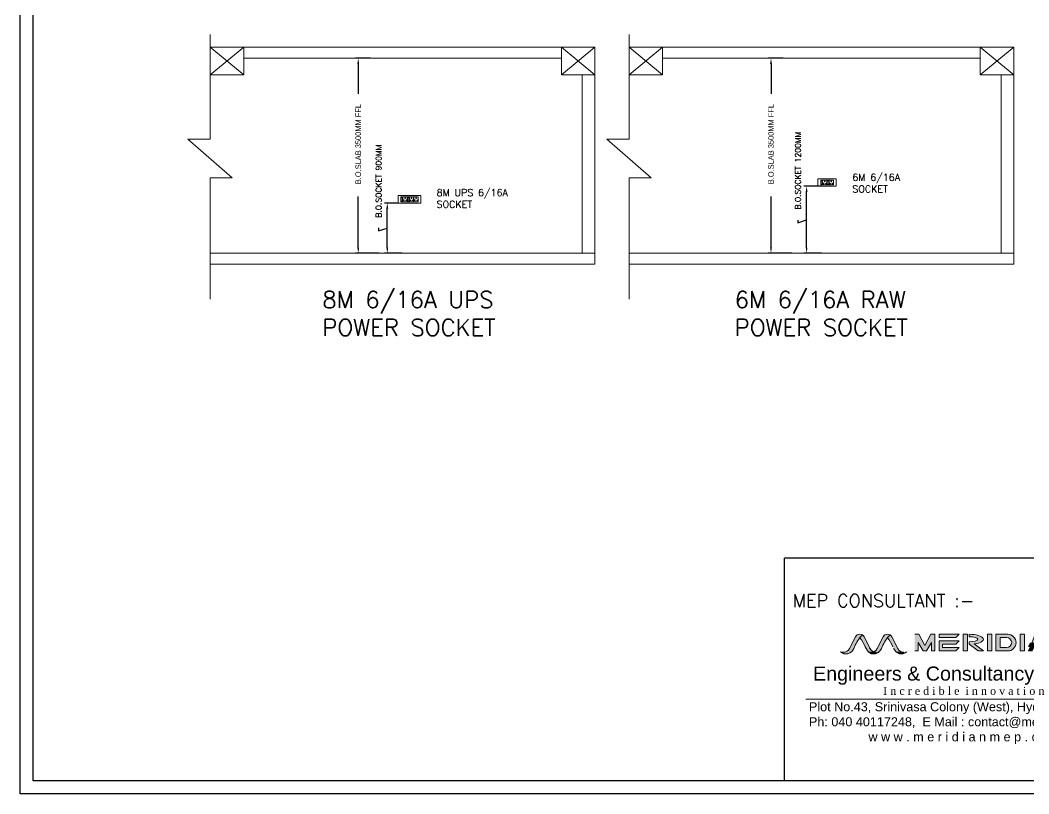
# Model space of a CAD drawing. Header units: millimetres. Extents: x 1327414 to 2124380, y -346496 to -91575.
# Drawn here: x 1509619 to 1527733, y -266962 to -253062 of the extents above; entities that cross this region are included whole.
import ezdxf

# ---------------------------------------------------------------- set-up
doc = ezdxf.new("R2010")
doc.units = ezdxf.units.MM
doc.header["$LTSCALE"] = 600
doc.header["$MEASUREMENT"] = 0
doc.header["$PDMODE"] = 35
doc.linetypes.add('Hidden 2mm', pattern=[3, 2, -0.9999999999999999])
for name, color, linetype, lineweight in [('AHU-N Ducting', 30, 'Continuous', 0), ('DIM', 7, 'Continuous', 0), ('ELE-2NOS OF 6-16 RAW POWER SOCKET', 1, 'Continuous', 20), ('ELE. 2N0S OF 6-16 UPS SOCKETS', 191, 'Continuous', 15), ('FURNITURE WALL', 8, 'Continuous', 0), ('MEP_HVAC_RA_DUCT', 1, 'Continuous', 9)]:
    doc.layers.add(name, color=color, linetype=linetype, lineweight=lineweight)
doc.layers.add('ELE-8M 6-16A UPS SOCKET', color=223, linetype='Continuous')
doc.layers.add('TEXT', color=6, linetype='Continuous')
doc.styles.add('ARIAL', font='')
doc.styles.add('Century', font='')
doc.styles.add('IRFAN', font='romans.shx')
doc.styles.get("Standard").update_dxf_attribs({"font": ''})
doc.styles.get('ARIAL').set_extended_font_data('Arial')
doc.styles.get('Century').set_extended_font_data('Century Gothic')
doc.styles.get('Standard').set_extended_font_data('Stylus BT')
doc.dimstyles.new('AR-BRICK WORK', dxfattribs={"dimscale": 100, "dimtxt": 1, "dimasz": 1, "dimexe": 0.5, "dimexo": 0, "dimgap": 0.25, "dimtad": 0, "dimdec": 0, "dimzin": 1, "dimdsep": 46, "dimtxsty": 'Century', "dimblk": 'OBLIQUE', "dimcen": 0, "dimdle": 1, "dimclrd": 8, "dimclre": 8, "dimclrt": 4, "dimadec": 0, "dimazin": 0, "dimtfac": 1, "dimtdec": 0, "dimtofl": 0, "dimtmove": 1, "dimatfit": 3, "dimldrblk": 'ARCHTICK', "dimfxl": 1, "dimtolj": 1, "dimtzin": 1, "dimarcsym": 2})

# ---------------------------------------------------------------- blocks, each defined once
blk = doc.blocks.new('6 MODULES RAW POWER')
at = {"layer": 'ELE-2NOS OF 6-16 RAW POWER SOCKET', "color": 1, "ltscale": 300}
for p, q in [((-6.077552437089629, 92.02330625927728), (-6.077552437089629, 19.72622087714798)), ((-6.077552437089629, 92.02330625927728), (-6.077552437089629, 19.72622087714798)), ((19.10981924441008, 92.02330625927728), (-6.077552437089629, 92.02330625927728)), ((-6.077552437089629, 92.02330625927728), (19.10981924441008, 92.02330625927728)), ((-6.077552437089629, 19.72622087714798), (19.10981924441008, 19.72622087714798)), ((-3.978604796958763, 84.15225260881304), (-3.978604796958763, 27.59727452761222)), ((17.01087160434992, 84.15225260881304), (-3.978604796958763, 84.15225260881304)), ((-3.978604796958763, 30.11601169576926), (17.01087160434992, 30.11601169576926)), ((-3.978604796958763, 27.59727452761222), (17.01087160434992, 27.59727452761222)), ((17.01087160434992, 27.59727452761222), (17.01087160434992, 84.15225260881304)), ((19.10981924441008, 19.72622087714798), (19.10981924441008, 92.02330625927728)), ((23.30771452467181, 92.02330625927728), (86.64348098579245, 92.02330625927728)), ((23.30771452467181, 19.72622087714798), (23.30771452467181, 92.02330625927728)), ((86.64348098579245, 19.72622087714798), (23.30771452467181, 19.72622087714798)), ((86.64348098579245, 92.02330625927728), (86.64348098579245, 19.72622087714798)), ((90.8413762660542, 92.02330625927728), (90.8413762660542, 19.72622087714798)), ((90.8413762660542, 92.02330625927728), (90.8413762660542, 19.72622087714798)), ((116.0287479475539, 92.02330625927728), (90.8413762660542, 92.02330625927728)), ((90.8413762660542, 92.02330625927728), (116.0287479475539, 92.02330625927728)), ((90.8413762660542, 19.72622087714798), (116.0287479475539, 19.72622087714798)), ((92.94032390618506, 84.15225260881304), (92.94032390618506, 27.59727452761222)), ((113.9298003074937, 84.15225260881304), (92.94032390618506, 84.15225260881304)), ((92.94032390618506, 30.11601169576926), (113.9298003074937, 30.11601169576926)), ((92.94032390618506, 27.59727452761222), (113.9298003074937, 27.59727452761222)), ((113.9298003074937, 27.59727452761222), (113.9298003074937, 84.15225260881304)), ((116.0287479475539, 19.72622087714798), (116.0287479475539, 92.02330625927728)), ((120.2266432278156, 19.72622087714798), (120.2266432278156, 92.02330625927728)), ((120.2266432278156, 92.02330625927728), (183.5624096890423, 92.02330625927728)), ((183.5624096890423, 19.72622087714798), (120.2266432278156, 19.72622087714798)), ((183.5624096890423, 92.02330625927728), (183.5624096890423, 19.72622087714798))]:
    blk.add_line(p, q, dxfattribs=at)
blk.add_lwpolyline([(-48.51514274815338, 0), (226, 0), (226, 111.7495271364164), (-48.51514274815338, 111.7495271364164)], close=True, dxfattribs=at)
for centre, radius, start, end in [((36.9264815646191, 41.762256586412), 4.248024088428537, 5.268912887088972, 272.5100337051845), ((40.27493976849705, 38.84012677893561), 3.427549703521761, 202.6838099297562, 75.09513666300917), ((54.97559775526749, 73.7217762673341), 4.929470606321248, 307.1583653110645, 232.8416346889353), ((54.97559775526749, 68.79128193582112), 3.141532231910936, 161.4031195230226, 18.59688047697771), ((69.67625574189651, 38.84012677893561), 3.427549703521761, 104.9048633369908, 337.3161900702437), ((73.02471394595122, 41.762256586412), 4.248024088428537, 267.4899662948152, 174.7310871129109), ((133.8454102677629, 41.762256586412), 4.248024088428537, 5.268912887088972, 272.5100337051849), ((137.1938684716409, 38.84012677893561), 3.427549703521761, 202.6838099297564, 75.09513666300917), ((151.8945264584113, 73.7217762673341), 4.929470606321248, 307.1583653110644, 232.8416346889353), ((151.8945264584113, 68.79128193582112), 3.141532231910936, 161.4031195230224, 18.59688047697779), ((166.5951844452171, 38.84012677893561), 3.427549703521761, 104.9048633369908, 337.3161900702436), ((169.943642649095, 41.762256586412), 4.248024088428537, 267.489966294815, 174.7310871129109)]:
    blk.add_arc(centre, radius, start, end, dxfattribs=at)
blk = doc.blocks.new('*D105')
at = {"layer": 'Defpoints', "color": 0, "transparency": 16777216}
for p in [(1523742.228631649, -256047.3544767022), (1524008.718485325, -256047.3544767022), (1524008.186523992, -257247.4617581804)]:
    blk.add_point(p, dxfattribs=at)
at = {"layer": 'DIM', "color": 8, "lineweight": -2, "ltscale": 10, "transparency": 16777216}
for p, q in [((1524008.718485325, -256047.3544767022), (1523692.228631649, -256047.3544767022)), ((1523742.228631649, -257147.4617581804), (1523742.228631649, -256147.3544767022)), ((1523585.709860749, -256703.780139659), (1523742.228631649, -256647.4081174413)), ((1523585.709860749, -256653.780139659), (1523585.709860749, -256703.780139659)), ((1524008.186523992, -257247.4617581804), (1523692.228631649, -257247.4617581804))]:
    blk.add_line(p, q, dxfattribs=at)
at = {"layer": 'DIM', "color": 8, "transparency": 16777216}
for points in [[(1523758.895298316, -256147.3544767022), (1523725.561964983, -256147.3544767022), (1523742.228631649, -256047.3544767022)], [(1523725.561964983, -257147.4617581804), (1523758.895298316, -257147.4617581804), (1523742.228631649, -257247.4617581804)]]:
    blk.add_solid(points, dxfattribs=at)
at = {"layer": 'DIM', "color": 7, "lineweight": 50, "transparency": 16777216, "insert": (1523585.709860749, -255800.2087110876), "char_height": 100, "attachment_point": 5, "rotation": 90}
blk.add_mtext('\\A1;\\A1;{\\Fromans.shx|c228; B.O.SOCKET 1200MM }', dxfattribs=at)
blk = doc.blocks.new('_ArchTick')
at = {"color": 0, "linetype": 'ByBlock', "const_width": 0.15}
blk.add_lwpolyline([(-0.5, -0.5), (0.5, 0.5)], dxfattribs=at)
blk = doc.blocks.new('*D106')
at = {"layer": 'Defpoints', "color": 0, "transparency": 16777216}
for p in [(1523102.678852851, -253747.4617581804), (1523322.590246212, -253747.4617581804), (1523476.138302623, -257247.4617581804)]:
    blk.add_point(p, dxfattribs=at)
at = {"layer": 'DIM', "color": 8, "lineweight": -2, "ltscale": 10, "transparency": 16777216}
for p, q in [((1523322.590246212, -253747.4617581804), (1523052.678852851, -253747.4617581804)), ((1523102.678852851, -253847.4617581804), (1523102.678852851, -254387.4041172275)), ((1523102.678852851, -257147.4617581804), (1523102.678852851, -256227.8803077037)), ((1523476.138302623, -257247.4617581804), (1523052.678852851, -257247.4617581804))]:
    blk.add_line(p, q, dxfattribs=at)
at = {"layer": 'DIM', "color": 8, "transparency": 16777216}
for points in [[(1523119.345519518, -253847.4617581804), (1523086.012186185, -253847.4617581804), (1523102.678852851, -253747.4617581804)], [(1523086.012186185, -257147.4617581804), (1523119.345519518, -257147.4617581804), (1523102.678852851, -257247.4617581804)]]:
    blk.add_solid(points, dxfattribs=at)
at = {"layer": 'DIM', "color": 7, "lineweight": 50, "transparency": 16777216, "insert": (1523102.678852851, -255307.6422124656), "char_height": 100, "attachment_point": 5, "rotation": 90}
blk.add_mtext('\\A1;\\A1; B.O.SLAB 3500MM FFL', dxfattribs=at)
blk = doc.blocks.new('543E')
at = {"layer": 'ELE. 2N0S OF 6-16 UPS SOCKETS', "color": 72, "linetype": 'ByBlock'}
for p, q in [((-123.5217769159935, -56.96349896851461), (-123.5217769159935, -90.77219462010544)), ((-26.47829865524545, -56.96349896851461), (-123.5217769159935, -56.96349896851461)), ((-26.47829865524545, -56.96349896851461), (-123.5217769159935, -56.96349896851461)), ((-123.5217769159935, -90.77219462010544), (-26.47829865524545, -90.77219462010544)), ((-123.5217769159935, -96.40697722870391), (-26.47829865524545, -96.40697722870391)), ((-123.5217769159935, -181.4217885899125), (-123.5217769159935, -96.40697722870391)), ((-26.47829865524545, -181.4217885899125), (-123.5217769159935, -181.4217885899125)), ((-123.5217769159935, -187.0565711985109), (-123.5217769159935, -220.8652668508003)), ((-26.47829865524545, -187.0565711985109), (-123.5217769159935, -187.0565711985109)), ((-26.47829865524545, -187.0565711985109), (-123.5217769159935, -187.0565711985109)), ((-112.9565595248714, -59.78089027281385), (-112.9565595248714, -87.9548033158062)), ((-37.04351604636759, -59.78089027281385), (-112.9565595248714, -59.78089027281385)), ((-112.9565595248714, -87.9548033158062), (-37.04351604636759, -87.9548033158062)), ((-112.9565595248714, -189.8739625028102), (-112.9565595248714, -218.047875546501)), ((-37.04351604636759, -189.8739625028102), (-112.9565595248714, -189.8739625028102)), ((-109.5756899598055, -59.78089027281385), (-109.5756899598055, -87.9548033158062)), ((-109.5756899598055, -189.8739625028102), (-109.5756899598055, -218.047875546501)), ((-37.04351604636759, -87.9548033158062), (-37.04351604636759, -59.78089027281385)), ((-37.04351604636759, -218.047875546501), (-37.04351604636759, -189.8739625028102)), ((-26.47829865524545, -56.96349896851461), (-26.47829865524545, -90.77219462010544)), ((-26.47829865524545, -90.77219462010544), (-26.47829865524545, -56.96349896851461)), ((-26.47829865524545, -96.40697722870391), (-26.47829865524545, -181.4217885899125)), ((-26.47829865524545, -187.0565711985109), (-26.47829865524545, -220.8652668508003)), ((-26.47829865524545, -220.8652668508003), (-26.47829865524545, -187.0565711985109)), ((-123.5217769159935, -220.8652668508003), (-26.47829865524545, -220.8652668508003)), ((-123.5217769159935, -311.5148608206073), (-123.5217769159935, -226.5000494593987)), ((-123.5217769159935, -226.5000494593987), (-26.47829865524545, -226.5000494593987)), ((-26.47829865524545, -311.5148608206073), (-123.5217769159935, -311.5148608206073)), ((-123.5217769159935, -402.1644547904143), (-123.5217769159935, -317.1496434292058)), ((-123.5217769159935, -317.1496434292058), (-26.47829865524545, -317.1496434292058)), ((-26.47829865524545, -402.1644547904143), (-123.5217769159935, -402.1644547904143)), ((-112.9565595248714, -218.047875546501), (-37.04351604636759, -218.047875546501)), ((-26.47829865524545, -226.5000494593987), (-26.47829865524545, -311.5148608206073)), ((-26.47829865524545, -317.1496434292058), (-26.47829865524545, -402.1644547904143))]:
    blk.add_line(p, q, dxfattribs=at)
blk.add_lwpolyline([(-150.0000377856195, -4.945939872413874e-05), (-150.0000377856195, -459.1279042988317), (-3.778561949729919e-05, -459.1279042988317), (-3.778561949729919e-05, -4.945939872413874e-05)], close=True, dxfattribs=at)
for centre, radius, start, end in [((-97.86541882017627, -119.1818725845078), 4.60075732491125, 112.683809928426, 345.0951366623096), ((-97.86541882017627, -158.6468932341086), 4.60075732491125, 14.90486333769031, 247.316190071574), ((-93.94308033399284, -114.6872787954053), 5.702069884254543, 275.2689128915341, 182.510033707553), ((-93.94308033399284, -163.1414870232111), 5.702069884254543, 177.4899662994587, 84.73108710846594), ((-57.66235587513074, -138.9143829093082), 4.216839631109748, 71.40311952469379, 288.5968804753062), ((-51.04421467427164, -138.9143829093082), 6.616767067349747, 217.1583653161947, 142.8416346902578), ((-97.86541882017627, -249.2749448152026), 4.60075732491125, 112.683809928426, 345.0951366623096), ((-97.86541882017627, -288.7399654648034), 4.60075732491125, 14.90486333769031, 247.3161900715739), ((-97.86541882017627, -339.9245387850096), 4.60075732491125, 112.6838099284261, 345.0951366623096), ((-97.86541882017627, -379.3895594346104), 4.60075732491125, 14.90486333769031, 247.3161900715739), ((-93.94308033399284, -244.7803510261001), 5.702069884254543, 275.2689128915341, 182.510033707553), ((-93.94308033399284, -293.2345592539059), 5.702069884254543, 177.4899662924471, 84.73108710846597), ((-93.94308033399284, -335.4299449959071), 5.702069884254543, 275.268912891534, 182.5100337075529), ((-93.94308033399284, -383.8841532237129), 5.702069884254543, 177.4899662924471, 84.73108710846597), ((-57.66235587513074, -269.007455140003), 4.216839631109748, 71.40311952469392, 288.5968804753061), ((-57.66235587513074, -359.65704910981), 4.216839631109748, 71.40311952469392, 288.5968804753061), ((-51.04421467427164, -269.007455140003), 6.616767067349747, 217.1583653097421, 142.841634690258), ((-51.04421467427164, -359.65704910981), 6.616767067349747, 217.1583653097421, 142.8416346838053)]:
    blk.add_arc(centre, radius, start, end, dxfattribs=at)
blk = doc.blocks.new('*D109')
at = {"layer": 'Defpoints', "color": 0, "transparency": 16777216}
for p in [(1516211.596514181, -256347.6631576279), (1516406.539125089, -256347.6631576279), (1516477.554406523, -257247.7703948827)]:
    blk.add_point(p, dxfattribs=at)
at = {"layer": 'DIM', "color": 8, "lineweight": -2, "ltscale": 10, "transparency": 16777216}
for p, q in [((1516406.539125089, -256347.6631576279), (1516161.596514181, -256347.6631576279)), ((1516211.596514181, -257147.7703948827), (1516211.596514181, -256447.6631576279)), ((1516055.07774328, -256795.4264118176), (1516055.07774328, -256845.4264118176)), ((1516055.07774328, -256845.4264118176), (1516211.596514181, -256797.7167762553)), ((1516477.554406523, -257247.7703948827), (1516161.596514181, -257247.7703948827))]:
    blk.add_line(p, q, dxfattribs=at)
at = {"layer": 'DIM', "color": 8, "transparency": 16777216}
for points in [[(1516228.263180847, -256447.6631576279), (1516194.929847514, -256447.6631576279), (1516211.596514181, -256347.6631576279)], [(1516194.929847514, -257147.7703948827), (1516228.263180847, -257147.7703948827), (1516211.596514181, -257247.7703948827)]]:
    blk.add_solid(points, dxfattribs=at)
at = {"layer": 'DIM', "color": 7, "lineweight": 50, "transparency": 16777216, "insert": (1516055.07774328, -255989.4740308652), "char_height": 100, "attachment_point": 5, "rotation": 90}
blk.add_mtext('\\A1;\\A1;{\\Fromans.shx|c228; B.O.SOCKET 900MM }', dxfattribs=at)
blk = doc.blocks.new('*D110')
at = {"layer": 'Defpoints', "color": 0, "transparency": 16777216}
for p in [(1515689.976520687, -253747.7703948827), (1515909.887914047, -253747.7703948827), (1516063.435970458, -257247.7703948827)]:
    blk.add_point(p, dxfattribs=at)
at = {"layer": 'DIM', "color": 8, "lineweight": -2, "ltscale": 10, "transparency": 16777216}
for p, q in [((1515909.887914047, -253747.7703948827), (1515639.976520687, -253747.7703948827)), ((1515689.976520687, -253847.7703948827), (1515689.976520687, -254387.7127539297)), ((1515689.976520687, -257147.7703948827), (1515689.976520687, -256228.1889444059)), ((1516063.435970458, -257247.7703948827), (1515639.976520687, -257247.7703948827))]:
    blk.add_line(p, q, dxfattribs=at)
at = {"layer": 'DIM', "color": 8, "transparency": 16777216}
for points in [[(1515706.643187353, -253847.7703948827), (1515673.30985402, -253847.7703948827), (1515689.976520687, -253747.7703948827)], [(1515673.30985402, -257147.7703948827), (1515706.643187353, -257147.7703948827), (1515689.976520687, -257247.7703948827)]]:
    blk.add_solid(points, dxfattribs=at)
at = {"layer": 'DIM', "color": 7, "lineweight": 50, "transparency": 16777216, "insert": (1515689.976520687, -255307.9508491678), "char_height": 100, "attachment_point": 5, "rotation": 90}
blk.add_mtext('\\A1;\\A1; B.O.SLAB 3500MM FFL', dxfattribs=at)
blk = doc.blocks.new('MECS')
at = {"layer": 'AHU-N Ducting', "lineweight": 0}
for color, points in [(160, [(0.5134121462452396, 0.9090535810691411, -0.2553419212210949), (0.5145768996701445, 0.912287291370199, -0.04684726477479713), (0.5216573496010881, 0.9294547023055619, -0.0266540477767965), (0.5336342063745128, 0.9523017867876555, -0.06718534236503344), (0.5556565003610188, 0.9834757225398514, -0.02764109542233903), (0.5738745622465666, 1.003062886091293), (0.5766256133007953, 1.006020680794153, 0.1721363590096927), (0.5505140324168423, 1.011612092831704, 0.2473140975325899), (0.5199152673609156, 0.990002997602848), (0.4721895616269332, 0.8959762340672447, -0.01800133279282137), (0.4702329186293511, 0.8924425501871536, -0.0319182612438929), (0.4661593275680615, 0.8865579408482758, -0.1070633264031905), (0.4578792062891825, 0.878103115775042, -0.06872213656597184), (0.4448145115283366, 0.8700396566532579, -0.1100815216467921), (0.4328884929311516, 0.8662964673627914, -0.04816773781383483), (0.4221518354338086, 0.8652597410154012, -0.2553419212163173), (0.4220358712937212, 0.8652596211915509, -0.1055217205860978), (0.4103804133107057, 0.8664834367568037, -0.05287384099970888), (0.3991274403419439, 0.8701487347559893, 0.0505486080439634), (0.4093426809361326, 0.8618595423592463, 0.1587901785350478), (0.4483361824497781, 0.8512470793146013, 0.02557253404743324), (0.4549705379184891, 0.8519151542827459, 0.05690113489080228), (0.4703863626932994, 0.8580222609840502, 0.0761280745923816), (0.4928284065502248, 0.8754018488679505, 0.05635508372328828), (0.5070302214118503, 0.8948318576810209)]), (150, [(0.5738745622465666, 1.003062886091293), (0.5556565003610187, 0.9834757225398514, -0.08871706839119002), (0.5985678696283647, 0.909053581069051), (0.606061486380822, 0.89483185768066, 0.0908047400681293), (0.6258840872999482, 0.8691652436534564, 0.09462166198594976), (0.6465687088664405, 0.8652597410154012, 0.09762620718751994), (0.6678649370783271, 0.8694578930597028, -0.1798615287096684), (0.6391234390957357, 0.8959762340672447), (0.5913977333575124, 0.9900029976114197, 0.1368225701357631), (0.5768519750966854, 1.005880687949675, 0.004232813224578386)]), (160, [(0.7385117872205167, 0.909053581069051, -0.2553419212210942), (0.7396765406437975, 0.9122872913701989, -0.04684726481615809), (0.7467569905745608, 0.9294547023055619, -0.02665404768153145), (0.7587338473479852, 0.9523017867876555, -0.06718534234561138), (0.7807561413347619, 0.9834757225398514, -0.02764109536567368), (0.7989742032197685, 1.003062886091293), (0.8017252542742679, 1.006020680794153, 0.1721363590409367), (0.7756136733902246, 1.011612092831704, 0.2473140974765855), (0.745014908334659, 0.990002997602848), (0.6972892026003155, 0.8959762340672448, -0.01800133322272931), (0.6953325596030944, 0.8924425501871536, -0.03191826041987842), (0.6912589685412633, 0.8865579408482758, -0.1070633264490754), (0.682978847262655, 0.878103115775042, -0.06872213649296112), (0.6699141525020799, 0.8700396566532579, -0.1100815216296278), (0.6579881339048046, 0.8662964673627914, -0.04816773779806645), (0.6472514764075519, 0.8652597410154012, -0.255341921221943), (0.6471355122674645, 0.8652596211915509, -0.1055217205828272), (0.6354800542840878, 0.8664834367568037, -0.05287384108011227), (0.6242270813156874, 0.8701487347559893, 0.05054860803605642), (0.6344423219093345, 0.8618595423592463, 0.1587901785338139), (0.6734358234232507, 0.8512470793146013, 0.02557253404859524), (0.6800701788916007, 0.8519151542827459, 0.05690113471568396), (0.6954860036670426, 0.8580222609840502, 0.07612807450989625), (0.717928047523968, 0.8754018488679502, 0.05635508364209714), (0.7321298623846912, 0.8948318576810209)]), (150, [(0.7989742032197685, 1.003062886091293), (0.7807561413347619, 0.9834757225398514, -0.08282162458354507), (0.824217065318585, 0.9090771159288699), (0.8311611273545652, 0.89483185768066, 0.09080474013754147), (0.8509837282734207, 0.8691652436534564, 0.09462166197700475), (0.8716683498401837, 0.8652597410154012, 0.09762620721910173), (0.892964578051529, 0.8694578930597028, -0.1798615287170576), (0.8642230800689376, 0.8959762340672447), (0.8164973743309851, 0.9900029976114196, 0.1368225702393618), (0.8019516160670905, 1.005880687950846, 0.004232813225302674)]), (1, [(1.030236444528139, 0.9438043992806316), (1.071119814834754, 0.8756654487700585), (1.098384609470751, 0.8756654487700585), (1.139267979777095, 0.9438043992806316), (1.139267979777095, 0.8756654487700585), (1.166523559981414, 0.8756654487700585), (1.166523559981414, 1.011943349791295), (1.132454084726353, 1.011943349791295), (1.085966086906956, 0.9199812081284943), (1.037050339579422, 1.011943349791295), (1.002980864324091, 1.011943349791295), (1.002980864324091, 0.8756654487700585), (1.030236444528139, 0.8756654487700585)]), (251, [(1.200593035236746, 1.011943349791295), (1.200593035236746, 0.9846877695869755), (1.336870936257982, 0.9846877695869755), (1.364126516462392, 1.011943349791295)]), (251, [(1.398195991717182, 0.8756654487700585), (1.432265466973055, 0.8756654487700585), (1.432265466973055, 1.011943349791295), (1.398195991717182, 1.011943349791295)]), (251, [(1.629868423453673, 1.011943349791295), (1.59579894819807, 1.011943349791295), (1.59579894819807, 0.8756654487700585), (1.629868423453673, 0.8756654487700585)]), (251, [(1.895610330445043, 1.011943349791295), (1.861540855189982, 1.011943349791295), (1.861540855189982, 0.8756654487700585), (1.895610330445043, 0.8756654487700585)]), (251, [(2.011446546313153, 0.99036134481426), (2.063858128663246, 0.8756654487700585), (2.093213286926021, 0.8756654487700585), (2.038702126517292, 1.011943349791295), (1.984190966108743, 1.011943349791295), (1.955601567173546, 0.9404698524534832), (1.988648066588688, 0.9404698524534832)]), (251, [(2.161352237436324, 0.9589543396937112), (2.243118978049192, 0.8756654487700585), (2.290816243406638, 0.8756654487700585), (2.290816243406638, 1.011943349791295), (2.256746768151036, 1.011943349791295), (2.256746768151036, 0.9240548263224531), (2.168166132487245, 1.011943349791295), (2.127282762180992, 1.011943349791295), (2.127282762180992, 0.8756654487700585), (2.161352237436324, 0.8756654487700585)]), (251, [(1.200593035236746, 0.9574321893827462), (1.200593035236746, 0.8756654487700585), (1.336870936257982, 0.8756654487700585), (1.364126516462392, 0.9029210289742877), (1.227848615441156, 0.9029210289742877), (1.227848615441156, 0.930176609178517), (1.336870936257982, 0.930176609178517), (1.364126516462392, 0.9574321893827462)]), (251, [(2.011446546313153, 0.9132142722493442), (2.027431130986065, 0.9404698524534832), (1.94330759580249, 0.9404698524534832), (1.929679805700646, 0.9132142722493442)]), (251, [(1.976193322036766, 0.9132142722493442), (1.944699335091728, 0.9132142722493442), (1.929679805700646, 0.8756654487700585), (1.95903496396306, 0.8756654487699682)]), (160, [(0.6891611652876872, 0.8652597410154012, -0.0976262072296877), (0.6678649370783271, 0.869457893059793, -0.09762620719819055), (0.6465687088664405, 0.8652597410154012, -0.09462166198179565), (0.6258840872999482, 0.8691652436534564, 0.08724935658190835), (0.6523345167657667, 0.8526558393570214, 0.254459848768571), (0.7121855603806347, 0.8701487347559893, -0.1060441435256518)]), (150, [(0.9142608062611598, 0.8652597410154012, -0.09762620721835909), (0.892964578051529, 0.8694578930597028, -0.09762620723901515), (0.8716683498401837, 0.8652597410154012, -0.09462166196312137), (0.85098372827315, 0.8691652436534564, 0.08724935651290076), (0.8774341577386077, 0.8526558393570214, 0.2544598487684749), (0.9372852013538366, 0.8701487347559893, -0.1060441435228862)])]:
    blk.add_hatch(color=color, dxfattribs=at).paths.add_polyline_path(points)
h = blk.add_hatch(color=251, dxfattribs=at)
edge = h.paths.add_edge_path()
edge.add_ellipse((1.445893257074899, 0.9710599794848609), major_axis=(-0.1158362158680351, 0), ratio=0.3529411764705883, start_angle=110.1798157566864, end_angle=270)
edge.add_line((1.445893257074899, 1.011943349791295), (1.445893257074899, 0.9915016646380779))
edge.add_ellipse((1.445893257074899, 0.9710599794848609), major_axis=(-0.07012065025681041, 0), ratio=0.2915216142222994, start_angle=90, end_angle=270, ccw=False)
edge.add_line((1.445893257074899, 0.9506182943317341), (1.445893257074899, 0.930176609178517))
edge.add_line((1.445893257074899, 0.930176609178517), (1.518865497210324, 0.8756654487699682))
edge.add_line((1.518865497210324, 0.8756654487700585), (1.561729472942829, 0.8756654487700585))
edge.add_line((1.561729472943099, 0.8756654487700585), (1.485852994268342, 0.9326862509446157))
h = blk.add_hatch(color=251, dxfattribs=at)
h.paths.add_polyline_path([(1.663937898709004, 0.8756654487700585), (1.759332429423987, 0.8756654487700586, 1.000000000016551), (1.759332429423987, 1.011943349791295), (1.663937898709004, 1.011943349791295)])
h.paths.add_polyline_path([(1.698007373964065, 0.9846877695869755), (1.751107687934599, 0.9846877695869753, -0.9999999999691073), (1.751107687934599, 0.9029210289742877), (1.698007373964065, 0.9029210289742877)], flags=16)
at = {"layer": 'AHU-N Ducting', "color": 160, "lineweight": 0}
for p, q in [((0.4721895616269332, 0.8959762340671544, -0.004746985392664118), (0.5199152673651564, 0.9900029976114196, -0.004746985392664118)), ((0.6972892026003155, 0.8959762340671544, -0.004746985392664118), (0.7450149083391703, 0.9900029976114196, -0.004746985392664118)), ((0.5070302214118503, 0.8948318576810209, -0.004746985392664118), (0.5134121462455102, 0.909053581069051, -0.004746985392664118)), ((0.7321298623846912, 0.8948318576810209, -0.004746985392664118), (0.7385117872186219, 0.909053581069051, -0.004746985392664118))]:
    blk.add_line(p, q, dxfattribs=at)
at = {"layer": 'AHU-N Ducting', "color": 150, "lineweight": 0}
for p, q in [((0.6391234390957357, 0.8959762340671544, -0.004746985392664118), (0.5913977333575124, 0.9900029976114196, -0.004746985392664118)), ((0.8642230800689376, 0.8959762340671544, -0.004746985392664118), (0.8164973743309851, 0.9900029976114196, -0.004746985392664118)), ((0.6060614863808219, 0.8948318576810209, -0.004746985392664118), (0.5985678696283647, 0.909053581069051, -0.004746985392664118))]:
    blk.add_line(p, q, dxfattribs=at)
at = {"layer": 'AHU-N Ducting', "color": 1, "lineweight": 0}
for p, q in [((1.002980864324091, 1.011943349791205, -0.004746985392664118), (1.037050339579422, 1.011943349791205, -0.004746985392664118)), ((1.037050339579422, 1.011943349791205, -0.004746985392664118), (1.085966086906956, 0.919981208128404, -0.004746985392664118)), ((1.132454084726353, 1.011943349791205, -0.004746985392664118), (1.085966086906956, 0.919981208128404, -0.004746985392664118)), ((1.166523559981414, 1.011943349791205, -0.004746985392664118), (1.132454084726353, 1.011943349791205, -0.004746985392664118)), ((1.134267582426063, 1.011943349791205, -0.004746985392664118), (1.161523162629841, 1.011943349791205, -0.004746985392664118)), ((1.166523559981414, 0.8756654487700585, -0.004746985392664118), (1.166523559981414, 1.011943349791205, -0.004746985392664118)), ((1.030236444528139, 0.9438043992806316, -0.004746985392664118), (1.071119814834754, 0.8756654487700585, -0.004746985392664118)), ((1.030236444528139, 0.8756654487700585, -0.004746985392664118), (1.030236444528139, 0.9438043992806316, -0.004746985392664118)), ((1.030236444528139, 0.8756654487700585, -0.004746985392664118), (1.030236444528139, 0.9438043992806316, -0.004746985392664118)), ((1.139267979777095, 0.9438043992806316, -0.004746985392664118), (1.098384609470751, 0.8756654487700585, -0.004746985392664118)), ((1.139267979777095, 0.8756654487700585, -0.004746985392664118), (1.139267979777095, 0.9438043992806316, -0.004746985392664118)), ((1.139267979777095, 0.8756654487700585, -0.004746985392664118), (1.139267979777095, 0.9438043992806316, -0.004746985392664118)), ((1.030236444528139, 0.8756654487700585, -0.004746985392664118), (1.002980864324091, 0.8756654487700585, -0.004746985392664118)), ((1.071119814834754, 0.8756654487700585, -0.004746985392664118), (1.098384609470751, 0.8756654487700585, -0.004746985392664118)), ((1.139267979777095, 0.8756654487700585, -0.004746985392664118), (1.166523559981414, 0.8756654487700585, -0.004746985392664118))]:
    blk.add_line(p, q, dxfattribs=at)
at = {"layer": 'AHU-N Ducting', "color": 251, "lineweight": 0}
for p, q in [((1.200593035236746, 1.011943349791205, -0.004746985392664118), (1.364126516462392, 1.011943349791205, -0.004746985392664118)), ((1.200593035236746, 0.9846877695869755, -0.004746985392664118), (1.200593035236746, 1.011943349791205, -0.004746985392664118)), ((1.336870936257982, 0.9846877695869755, -0.004746985392664118), (1.364126516462392, 1.011943349791205, -0.004746985392664118)), ((1.398195991717182, 1.011943349791205, -0.004746985392664118), (1.432265466973055, 1.011943349791205, -0.004746985392664118)), ((1.398195991717182, 1.011943349791205, -0.004746985392664118), (1.398195991717182, 0.8756654487700585, -0.004746985392664118)), ((1.432265466973055, 1.011943349791205, -0.004746985392664118), (1.432265466973055, 0.8756654487700585, -0.004746985392664118)), ((1.445893257074899, 1.011943349791205, -0.004746985392664118), (1.445893257074899, 0.9915016646380779, -0.004746985392664118)), ((1.59579894819807, 1.011943349791205, -0.004746985392664118), (1.629868423453673, 1.011943349791205, -0.004746985392664118)), ((1.59579894819807, 0.8756654487700585, -0.004746985392664118), (1.59579894819807, 1.011943349791205, -0.004746985392664118)), ((1.629868423453673, 1.011943349791205, -0.004746985392664118), (1.629868423453673, 0.8756654487700585, -0.004746985392664118)), ((1.663937898709004, 1.011943349791205, -0.004746985392664118), (1.759332429423987, 1.011943349791205, -0.004746985392664118)), ((1.663937898709004, 1.011943349791205, -0.004746985392664118), (1.663937898709004, 0.8756654487700585, -0.004746985392664118)), ((1.861540855189982, 1.011943349791205, -0.004746985392664118), (1.895610330445043, 1.011943349791205, -0.004746985392664118)), ((1.861540855189982, 0.8756654487700585, -0.004746985392664118), (1.861540855189982, 1.011943349791205, -0.004746985392664118)), ((1.895610330445043, 1.011943349791205, -0.004746985392664118), (1.895610330445043, 0.8756654487700585, -0.004746985392664118)), ((1.955601567173546, 0.9404698524534832, -0.004746985392664118), (1.984190966108743, 1.011943349791205, -0.004746985392664118)), ((1.984190966108743, 1.011943349791205, -0.004746985392664118), (2.038702126517292, 1.011943349791205, -0.004746985392664118)), ((1.988648066588688, 0.9404698524534832, -0.004746985392664118), (2.011446546313153, 0.9903613448141697, -0.004746985392664118)), ((2.063858128663246, 0.8756654487700585, -0.004746985392664118), (2.011446546313153, 0.9903613448141697, -0.004746985392664118)), ((2.093213286926021, 0.8756654487700585, -0.004746985392664118), (2.038702126517292, 1.011943349791205, -0.004746985392664118)), ((2.127282762180992, 1.011943349791205, -0.004746985392664118), (2.168166132487245, 1.011943349791205, -0.004746985392664118)), ((2.127282762180992, 0.8756654487700585, -0.004746985392664118), (2.127282762180992, 1.011943349791205, -0.004746985392664118)), ((2.168166132487245, 1.011943349791205, -0.004746985392664118), (2.256746768151036, 0.9240548263223628, -0.004746985392664118)), ((2.256746768151036, 0.9240548263223628, -0.004746985392664118), (2.256746768151036, 1.011943349791205, -0.004746985392664118)), ((1.200593035236746, 0.9846877695869755, -0.004746985392664118), (1.336870936257982, 0.9846877695869755, -0.004746985392664118)), ((1.200593035236746, 0.9574321893827462, -0.004746985392664118), (1.364126516462392, 0.9574321893827462, -0.004746985392664118)), ((1.200593035236746, 0.8756654487700585, -0.004746985392664118), (1.200593035236746, 0.9574321893827462, -0.004746985392664118)), ((1.227848615441156, 0.930176609178517, -0.004746985392664118), (1.336870936257982, 0.930176609178517, -0.004746985392664118)), ((1.227848615441156, 0.9029210289742877, -0.004746985392664118), (1.227848615441156, 0.930176609178517, -0.004746985392664118)), ((1.336870936257982, 0.930176609178517, -0.004746985392664118), (1.364126516462392, 0.9574321893827462, -0.004746985392664118)), ((1.445893257074899, 0.930176609178517, -0.004746985392664118), (1.445893257074899, 0.9506182943317341, -0.004746985392664118)), ((1.445893257074899, 0.930176609178517, -0.004746985392664118), (1.518865497210324, 0.8756654487700585, -0.004746985392664118)), ((1.485852994268342, 0.9326862509445254, -0.004746985392664118), (1.561729472943099, 0.8756654487700585, -0.004746985392664118)), ((1.698007373964065, 0.9846877695869755, -0.004746985392664118), (1.751107687934599, 0.9846877695869755, -0.004746985392664118)), ((1.698007373964065, 0.9846877695869755, -0.004746985392664118), (1.698007373964065, 0.9029210289742877, -0.004746985392664118)), ((1.929679805700646, 0.913214272249254, -0.004746985392664118), (1.94330759580249, 0.9404698524534832, -0.004746985392664118)), ((2.011446546313153, 0.913214272249254, -0.004746985392664118), (1.929679805700646, 0.913214272249254, -0.004746985392664118)), ((1.929679805700646, 0.8756654487700585, -0.004746985392664118), (1.944699335091728, 0.913214272249254, -0.004746985392664118)), ((2.027431130986065, 0.9404698524534832, -0.004746985392664118), (1.94330759580249, 0.9404698524534832, -0.004746985392664118)), ((1.95903496396306, 0.8756654487700585, -0.004746985392664118), (1.976193322036766, 0.913214272249254, -0.004746985392664118)), ((2.027431130986065, 0.9404698524534832, -0.004746985392664118), (2.011446546313153, 0.913214272249254, -0.004746985392664118)), ((2.243118978049192, 0.8756654487700585, -0.004746985392664118), (2.161352237436324, 0.9589543396937112, -0.004746985392664118)), ((2.161352237436324, 0.8756654487700585, -0.004746985392664118), (2.161352237436324, 0.9589543396937112, -0.004746985392664118)), ((1.200593035236746, 0.8756654487700585, -0.004746985392664118), (1.336870936257982, 0.8756654487700585, -0.004746985392664118)), ((1.227848615441156, 0.9029210289742877, -0.004746985392664118), (1.364126516462392, 0.9029210289742877, -0.004746985392664118)), ((1.336870936257982, 0.8756654487700585, -0.004746985392664118), (1.364126516462392, 0.9029210289742877, -0.004746985392664118)), ((1.398195991717182, 0.8756654487700585, -0.004746985392664118), (1.432265466973055, 0.8756654487700585, -0.004746985392664118)), ((1.518865497210324, 0.8756654487700585, -0.004746985392664118), (1.561729472943099, 0.8756654487700585, -0.004746985392664118)), ((1.59579894819807, 0.8756654487700585, -0.004746985392664118), (1.629868423453673, 0.8756654487700585, -0.004746985392664118)), ((1.663937898709004, 0.8756654487700585, -0.004746985392664118), (1.759332429423987, 0.8756654487700585, -0.004746985392664118)), ((1.698007373964065, 0.9029210289742877, -0.004746985392664118), (1.751107687934599, 0.9029210289742877, -0.004746985392664118)), ((1.861540855189982, 0.8756654487700585, -0.004746985392664118), (1.895610330445043, 0.8756654487700585, -0.004746985392664118)), ((1.95903496396306, 0.8756654487700585, -0.004746985392664118), (1.929679805700646, 0.8756654487700585, -0.004746985392664118)), ((2.063858128663246, 0.8756654487700585, -0.004746985392664118), (2.093213286926021, 0.8756654487700585, -0.004746985392664118)), ((2.127282762180992, 0.8756654487700585, -0.004746985392664118), (2.161352237436324, 0.8756654487700585, -0.004746985392664118))]:
    blk.add_line(p, q, dxfattribs=at)
at = {"layer": 'AHU-N Ducting', "color": 251, "lineweight": 0, "ltscale": 0.85}
blk.add_line((0.1165964656020151, 0.4833313661174543, -0.006142948281450891), (2.68551955399356, 0.4833313661174543, -0.006142948281450891), dxfattribs=at)
at = {"layer": 'AHU-N Ducting', "color": 160, "lineweight": 0}
for centre, radius, start, end in [((0.7417863587136924, 0.8286218616061071, -0.004746985392664118), 0.2421240227987888, 132.9373247437187, 160.5981108453346), ((0.5556565003610187, 0.9718616141967287, -0.004746985392664118), 0.04008173559447583, 90, 153.0887549731676), ((0.5556565003610187, 0.9718616141967287, -0.004746985392664118), 0.04008173559447583, 26.91124502665905, 90), ((0.9668859996868943, 0.8286218616061071, -0.004746985392664118), 0.2421240227987888, 132.9373247436885, 160.5981108453417), ((0.7807561413347619, 0.9718616141967287, -0.004746985392664118), 0.04008173559447583, 90, 153.0887549740909), ((0.7807561413347619, 0.9718616141967287, -0.004746985392664118), 0.04008173559447583, 26.9112450267741, 90), ((0.4451264544360147, 0.9163969157858594, -0.004746985392664118), 0.06522885516514892, 225.1547600332335, 282.2607170516237), ((0.4220358712937212, 0.9213740510237451, -0.004746985392664118), 0.05611442983226616, 245.9053689520779, 270.1184055559717), ((0.4221518354329064, 0.9213741708475954, -0.004746985392664118), 0.05611442983226616, 270, 333.0887549734891), ((0.4248646360879693, 0.9399832544318715, -0.004746985392664118), 0.0937541041238935, 291.3377566141106, 331.210451532663), ((0.6860544255190815, 0.9361233508373039, -0.004746985392664118), 0.09002142922125515, 207.3022954123794, 248.0018617736689), ((0.670226095409397, 0.9163969157858594, -0.004746985392664118), 0.06522885516514892, 225.1547600329532, 282.2607170509705), ((0.6471355122674645, 0.9213740510237451, -0.004746985392664118), 0.05611442983226616, 245.9053689516664, 270.1184055552347), ((0.6472514764061083, 0.9213741708475954, -0.004746985392664118), 0.05611442983226616, 270, 333.0887549734892), ((0.6661865462871954, 0.9163969157858594, -0.004746985392664118), 0.06522885516514892, 257.8079966377897, 314.8452399662061), ((0.6890452011507577, 0.9213740510237451, -0.004746985392664118), 0.05611442983226616, 245.9053689520779, 270.1184055559717), ((0.6499642770614419, 0.9399832544318715, -0.004746985392664118), 0.0937541041238935, 291.3377566141106, 331.2104515326365)]:
    blk.add_arc(centre, radius, start, end, dxfattribs=at)
at = {"layer": 'AHU-N Ducting', "color": 251, "lineweight": 0}
for centre, radius in [((1.759332429423987, 0.9438043992806316, -0.004746985392664118), 0.0681389505106089), ((1.751107687934599, 0.9438043992806316, -0.004746985392664118), 0.04088337030636534)]:
    blk.add_arc(centre, radius, 270, 90, dxfattribs=at)
at = {"layer": 'AHU-N Ducting', "color": 150, "lineweight": 0}
for centre, radius, start, end in [((0.3690451605166651, 0.8262944286522125, -0.004746985392664118), 0.2439871949649071, 19.82781570482793, 40.10717689340409), ((0.5794150909876963, 0.815966263139685, -0.004746985392664118), 0.2619115070846747, 20.82439840783155, 39.75939779118104), ((0.6464527447271652, 0.9213740510237451, -0.004746985392664118), 0.05611442983226616, 248.4970917656522, 270.1184055559715), ((0.6891611652900331, 0.9252262753390927, -0.004746985392664118), 0.0599665343237634, 206.9112450265108, 270), ((0.6891611652900331, 0.9213741708475954, -0.004746985392664118), 0.05611442983226616, 206.9112450267169, 270), ((0.6891611652900331, 0.9213741708475954, -0.004746985392664118), 0.05611442983226616, 206.9112450267169, 270), ((0.6465687088664405, 0.9213741708475954, -0.004746985392664118), 0.05611442983226616, 270, 292.3036001438938), ((0.9111540664921931, 0.9361233508373039, -0.004746985392664118), 0.09002142922125515, 207.3022954123795, 248.0018617736689), ((0.8715523857009084, 0.9213740510237451, -0.004746985392664118), 0.05611442983226616, 248.4970917649847, 270.1184055553267), ((0.9142608062634155, 0.9213741708475954, -0.004746985392664118), 0.05611442983226616, 206.9112450265108, 270), ((0.8716683498392815, 0.9213741708475954, -0.004746985392664118), 0.05611442983226616, 270, 292.3036001446803), ((0.8912861872601268, 0.9163969157858594, -0.004746985392664118), 0.06522885516514892, 257.7392829491069, 314.8452399670468), ((0.9141448421242304, 0.9213740510237451, -0.004746985392664118), 0.05611442983226616, 245.9053689520778, 270.1184055558794)]:
    blk.add_arc(centre, radius, start, end, dxfattribs=at)
at = {"layer": 'AHU-N Ducting', "color": 251, "lineweight": 0}
for major_axis, ratio, start_param in [((-0.1158362158680351, 0), 0.3529411764705883, 1.923000554194905), ((-0.07012065025681041, 0), 0.2915216142222994, 1.570796326794897)]:
    blk.add_ellipse((1.445893257074899, 0.9710599794848609, -0.004746985392664118), major_axis=major_axis, ratio=ratio, start_param=start_param, end_param=4.71238898038469, dxfattribs=at)
at = {"layer": 'AHU-N Ducting', "color": 251, "lineweight": 0, "attachment_point": 1, "style": 'ARIAL'}
for s, insert, char_height, width in [('{\\C1;Engineers & Consultancy Services \\P}', (0.1749155116136762, 0.7493232539108021, -0.01458950216844587), 0.11475, 24.25437425909253), ('{\\C252;Plot No.43, Srinivasa Colony (West), Hyderabad 500 038\\PPh: 040 40117248,  E Mail : contact@meridianmep.com\\P                 w w w . m e r i d i a n m e p . c o m }', (0.14136276644183, 0.4583226879356062, -0.006142948281450891), 0.07344, 2.63264250269352)]:
    blk.add_mtext(s, dxfattribs=dict(at, insert=insert, char_height=char_height, width=width))
at = {"layer": 'AHU-N Ducting', "color": 251, "lineweight": 0, "ltscale": 0.85, "insert": (1.402428089641869, 0.5507002547054753, -0.005528653453305802), "char_height": 0.0651762882177883, "attachment_point": 5, "line_spacing_factor": 0.6, "style": 'ARIAL'}
blk.add_mtext('{\\FBatang|c0;\\C5;I n c r e d i b l e  i n n o v a t i o n\\P}', dxfattribs=at)

msp = doc.modelspace()

# ---------------------------------------------------------------- linework, layer by layer
for p in [(1545252.80225842, -262729.9017967853), (1523346.237278911, -266729.9017967853)]:
    msp.add_line(p, (1523346.237278911, -262729.9017967853))
for points in [[(1545484.634679044, -240919.1767072207), (1545484.634679044, -266961.734217403), (1509618.729716668, -266961.734217403), (1509618.729716668, -240919.1767072207)], [(1545252.802258425, -241151.0091278377), (1545252.802258425, -266729.9017967853), (1509850.562137285, -266729.9017967853), (1509850.562137285, -241151.0091278377)]]:
    msp.add_lwpolyline(points, close=True)
at = {"layer": 'MEP_HVAC_RA_DUCT', "color": 8, "linetype": 'ByBlock'}
for p, q in [((1513032.54910362, -253322.8975845314), (1513032.54910362, -255200.885193527)), ((1520555.686523992, -253322.8975845314), (1520555.686523992, -255200.885193527)), ((1513032.54910362, -253547.3544767022), (1513632.54910362, -254047.3544767022)), ((1513032.54910362, -254047.3544767022), (1513632.54910362, -253547.3544767022)), ((1519337.54910362, -253547.3544767022), (1519937.54910362, -254047.3544767022)), ((1519337.54910362, -254047.3544767022), (1519937.54910362, -253547.3544767022)), ((1520555.686523992, -253547.3544767022), (1521155.686523992, -254047.3544767022)), ((1520555.686523992, -254047.3544767022), (1521155.686523991, -253547.3544767022)), ((1526860.686523992, -253547.3544767022), (1527460.686523992, -254047.3544767022)), ((1526860.686523992, -254047.3544767022), (1527460.686523991, -253547.3544767022)), ((1519712.54910362, -254047.3544767022), (1519712.54910362, -257247.3544767022)), ((1519937.54910362, -254047.3544767022), (1519937.54910362, -257447.3544767022)), ((1527235.686523992, -254047.3544767022), (1527235.686523992, -257247.3544767022)), ((1527460.686523992, -254047.3544767022), (1527460.686523992, -257447.3544767022)), ((1513032.54910362, -255200.885193527), (1512630.445849579, -255200.885193527)), ((1512630.445849579, -255200.885193527), (1513426.051048402, -255895.7406088553)), ((1520555.686523992, -255200.885193527), (1520153.583269951, -255200.885193527)), ((1520153.583269951, -255200.885193527), (1520949.188468773, -255895.7406088553)), ((1513426.051048402, -255895.7406088553), (1513032.54910362, -255895.7406088553)), ((1513032.54910362, -255895.7406088553), (1513032.54910362, -258075.9668486738)), ((1520949.188468773, -255895.7406088553), (1520555.686523992, -255895.7406088553)), ((1520555.686523992, -255895.7406088553), (1520555.686523992, -258075.9668486738))]:
    msp.add_line(p, q, dxfattribs=at)
for points in [[(1513032.54910362, -253547.3544767022), (1513032.54910362, -254047.3544767022), (1513632.54910362, -254047.3544767022), (1513632.54910362, -253547.3544767022), (1513032.54910362, -253547.3544767022)], [(1519567.54910362, -253547.3544767022), (1513632.54910362, -253547.3544767048)], [(1519337.54910362, -253547.3544767022), (1519337.54910362, -254047.3544767022), (1519937.54910362, -254047.3544767022), (1519937.54910362, -253547.3544767022), (1519337.54910362, -253547.3544767022)], [(1520555.686523992, -253547.3544767022), (1520555.686523992, -254047.3544767022), (1521155.686523992, -254047.3544767022), (1521155.686523991, -253547.3544767022), (1520555.686523992, -253547.3544767022)], [(1527090.686523992, -253547.3544767022), (1521155.686523991, -253547.3544767048)], [(1526860.686523992, -253547.3544767022), (1526860.686523992, -254047.3544767022), (1527460.686523992, -254047.3544767022), (1527460.686523991, -253547.3544767022), (1526860.686523992, -253547.3544767022)], [(1519337.54910362, -253747.3544767022), (1513632.54910362, -253747.3544767048)], [(1526860.686523992, -253747.3544767022), (1521155.686523991, -253747.3544767048)], [(1519937.54910362, -257247.3544767022), (1513032.54910362, -257247.3544767022)], [(1527460.686523992, -257247.3544767022), (1520555.686523992, -257247.3544767022)], [(1519937.54910362, -257447.3544767022), (1513032.54910362, -257447.3544767022)], [(1527460.686523992, -257447.3544767022), (1520555.686523992, -257447.3544767022)]]:
    msp.add_lwpolyline(points, dxfattribs=at)

# ---------------------------------------------------------------- block references
at = {"layer": 'ELE-2NOS OF 6-16 RAW POWER SOCKET', "xscale": 1.199110219378801, "yscale": 1.199110219378801, "zscale": 1.199110219378801}
msp.add_blockref('6 MODULES RAW POWER', (1524002.011181339, -256047.3544767022), dxfattribs=at)
at = {"layer": 'ELE-8M 6-16A UPS SOCKET', "color": 254, "linetype": 'ByBlock', "true_color": 0xdebad0, "xscale": 0.8933331082992187, "yscale": 0.8933331082992187, "zscale": 0.8933331082992187, "rotation": 90}
msp.add_blockref('543E', (1516406.539080905, -256213.6631576279), dxfattribs=at)
at = {"layer": 'FURNITURE WALL', "linetype": 'Hidden 2mm', "xscale": 2206.000027674606, "yscale": 2206.000027674606, "zscale": 2206.000027674606}
msp.add_blockref('MECS', (1523471.910046526, -266327.2341707669, 13.55134407888346), dxfattribs=at)

# ---------------------------------------------------------------- texts
at = {"lineweight": 9, "style": 'IRFAN'}
msp.add_text('MEP CONSULTANT :-', height=231.8189976944591, dxfattribs=at).set_placement((1523493.63286878, -263606.4295133896, 17.86376689828642))
at = {"layer": 'DIM', "lineweight": 50, "ltscale": 10, "char_height": 125, "attachment_point": 1}
for s, insert, width in [('{\\Fromans.shx|c228;\\C0;6M 6/16A SOCKET}', (1524563.661091891, -255824.7258169838), 1022.634166140109), ('{\\Fromans.shx|c228;\\C0;8M UPS 6/16A SOCKET}', (1517096.835198933, -256099.5596202321), 1426.108066510409)]:
    msp.add_mtext(s, dxfattribs=dict(at, insert=insert, width=width))
at = {"layer": 'TEXT', "lineweight": 50, "ltscale": 10, "char_height": 300, "width": 4707.324512636755, "attachment_point": 1}
for s, insert in [('{\\Fromans.shx|c228;\\C0;8M 6/16A UPS POWER SOCKET}', (1515046.516767188, -257932.8132920328)), ('{\\Fromans.shx|c228;\\C0;6M 6/16A RAW POWER SOCKET}', (1522452.059298458, -257932.8132920328))]:
    msp.add_mtext(s, dxfattribs=dict(at, insert=insert))

# ---------------------------------------------------------------- dimensions: what is measured, and where the dimension line sits
at = {"layer": 'DIM', "lineweight": 50, "ltscale": 10}
for base, p1, p2, text, picture, middle in [((1515689.976520687, -253747.7703948827), (1516063.435970458, -257247.7703948827), (1515909.887914047, -253747.7703948827), '\\A1; B.O.SLAB <>MM FFL', '*D110', (1515689.976520687, -255307.9508491678)), ((1523102.678852851, -253747.4617581804), (1523476.138302623, -257247.4617581804), (1523322.590246212, -253747.4617581804), '\\A1; B.O.SLAB <>MM FFL', '*D106', (1523102.678852851, -255307.6422124656)), ((1523742.228631649, -256047.3544767022), (1524008.186523992, -257247.4617581804), (1524008.718485325, -256047.3544767022), '\\A1;{\\Fromans.shx|c228; B.O.SOCKET <>MM }', '*D105', (1523585.709860749, -256628.780139659)), ((1516211.596514181, -256347.6631576279), (1516477.554406523, -257247.7703948827), (1516406.539125089, -256347.6631576279), '\\A1;{\\Fromans.shx|c228; B.O.SOCKET <>MM }', '*D109', (1516055.07774328, -256770.4264118176))]:
    dim = msp.add_linear_dim(base=base, p1=p1, p2=p2, angle=90, text=text, dimstyle='AR-BRICK WORK', override={"dimtxsty": 'Standard', "dimclrt": 7, "dimldrblk": 'ArchTick', "dimarcsym": 2}, dxfattribs=at)
    dim.commit()
    dim.dimension.update_dxf_attribs({"geometry": picture, "text_midpoint": middle, "dimtype": 160})

doc.saveas('drawing.dxf')
